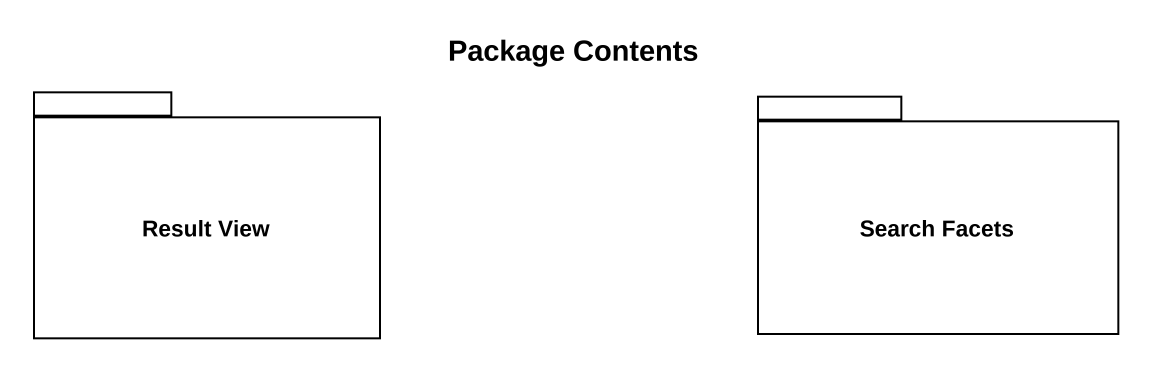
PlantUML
@startuml
title Package Contents
package "Result View" as Result_View {
}
package "Search Facets" as Search_Facets {
}
@enduml
